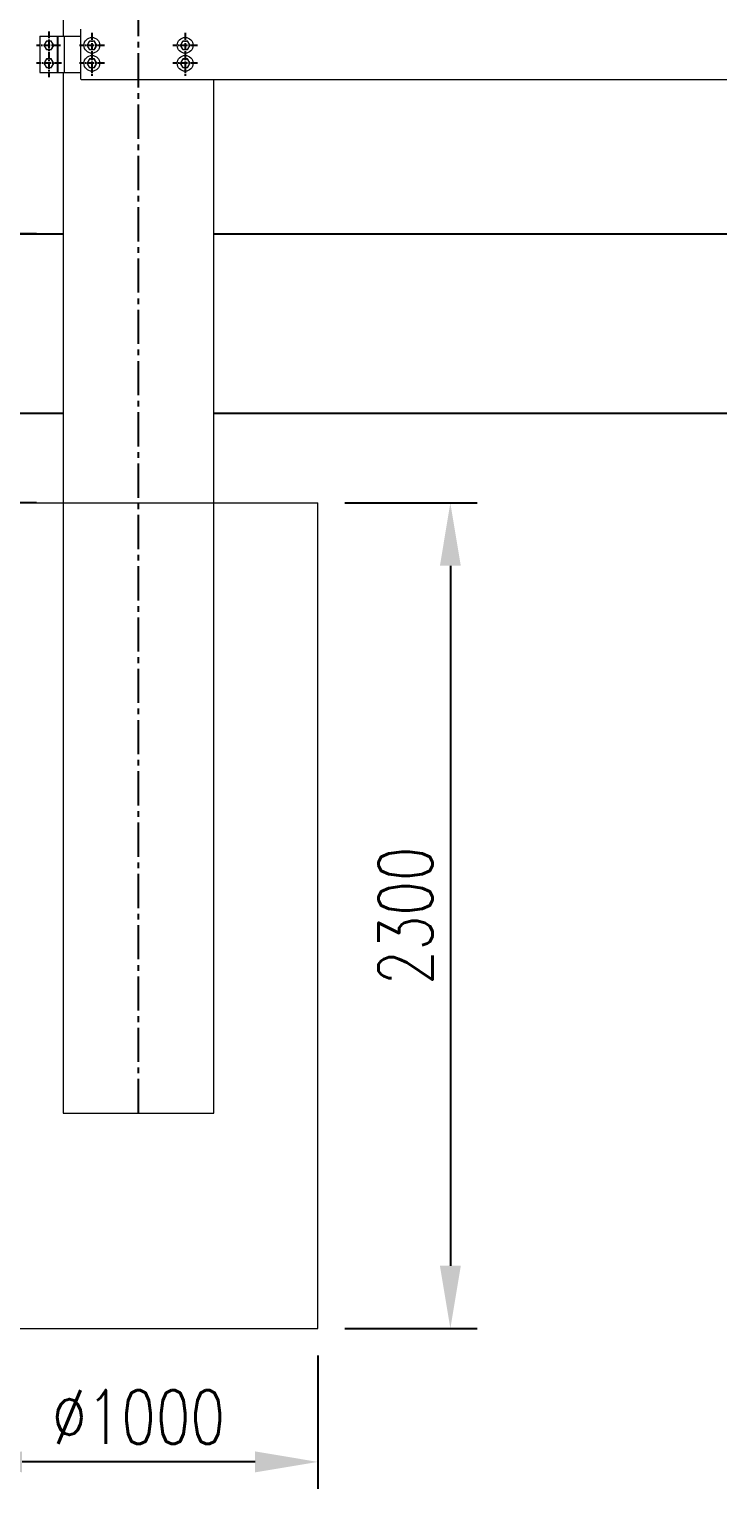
# Model space of a CAD drawing. Header units: millimetres. Extents: x 1587714 to 3094800, y -694377 to -413614.
# Drawn here: x 2024777 to 2026697, y -562226 to -558160 of the extents above; entities that cross this region are included whole.
import ezdxf

# ---------------------------------------------------------------- set-up
doc = ezdxf.new("R2010")
doc.units = ezdxf.units.MM
doc.linetypes.add('CENTER2', pattern=[28.575, 19.05, -3.175, 3.175, -3.175])
for name, color, linetype in [('0_EJES', 1, 'CENTER2'), ('Layer2', 2, 'Continuous'), ('M0_EQUIPOS', 7, 'Continuous'), ('M2_PLBULONES', 2, 'Continuous')]:
    doc.layers.add(name, color=color, linetype=linetype)
doc.styles.add('SIMPLEX', font='simplex.shx', dxfattribs={"width": 0.75})
doc.dimstyles.new('MSF-DIM1-50', dxfattribs={"dimscale": 50, "dimtxt": 3, "dimasz": 3.5, "dimexe": 1.5, "dimexo": 1.5, "dimgap": 1, "dimtad": 1, "dimdec": 3, "dimdsep": 46, "dimtxsty": 'SIMPLEX', "dimcen": 1.5, "dimclrd": 251, "dimclre": 251, "dimclrt": 7, "dimaunit": 1, "dimadec": 3, "dimazin": 0, "dimtfac": 1, "dimtdec": 3, "dimtmove": 0, "dimatfit": 3, "dimfxl": 1, "dimtolj": 1, "dimtzin": 0, "dimarcsym": 0})

# ---------------------------------------------------------------- blocks, each defined once
blk = doc.blocks.new('*D111')
at = {"color": 251, "lineweight": -2}
for p, q in [((2024582.1, -561854.8), (2024582.1, -562226.4)), ((2025582.1, -561854.8), (2025582.1, -562226.4)), ((2025407.1, -562151.4), (2024757.1, -562151.4))]:
    blk.add_line(p, q, dxfattribs=at)
at = {"color": 251}
for points in [[(2024757.1, -562122.2), (2024757.1, -562180.5), (2024582.1, -562151.4)], [(2025407.1, -562122.2), (2025407.1, -562180.5), (2025582.1, -562151.4)]]:
    blk.add_solid(points, dxfattribs=at)
at = {"layer": 'Defpoints', "color": 0}
for p in [(2024582.1, -561779.8), (2025582.1, -561779.8), (2024582.1, -562151.4)]:
    blk.add_point(p, dxfattribs=at)
at = {"color": 7, "insert": (2025082.1, -562026.4), "char_height": 150, "attachment_point": 5, "style": 'SIMPLEX'}
blk.add_mtext('\\A1;Ø1000', dxfattribs=at)
blk = doc.blocks.new('*D112')
at = {"color": 251, "lineweight": -2}
for p, q in [((2025657.1, -559479.8), (2026026.5, -559479.8)), ((2025951.5, -559654.8), (2025951.5, -561604.8)), ((2025657.1, -561779.8), (2026026.5, -561779.8))]:
    blk.add_line(p, q, dxfattribs=at)
at = {"color": 251}
for points in [[(2025922.4, -559654.8), (2025980.7, -559654.8), (2025951.5, -559479.8)], [(2025922.4, -561604.8), (2025980.7, -561604.8), (2025951.5, -561779.8)]]:
    blk.add_solid(points, dxfattribs=at)
at = {"layer": 'Defpoints', "color": 0}
for p in [(2025582.1, -559479.8), (2025582.1, -561779.8), (2025951.5, -561779.8)]:
    blk.add_point(p, dxfattribs=at)
at = {"color": 7, "insert": (2025826.5, -560629.8), "char_height": 150, "attachment_point": 5, "rotation": 90, "style": 'SIMPLEX'}
blk.add_mtext('\\A1;2300', dxfattribs=at)
blk = doc.blocks.new('*D114')
at = {"color": 251, "lineweight": -2}
for p, q in [((2024797.1, -558729.8), (2024137.6, -558729.8)), ((2024212.6, -558904.8), (2024212.6, -559304.8)), ((2024797.1, -559479.8), (2024137.6, -559479.8))]:
    blk.add_line(p, q, dxfattribs=at)
at = {"color": 251}
for points in [[(2024183.5, -558904.8), (2024241.8, -558904.8), (2024212.6, -558729.8)], [(2024183.5, -559304.8), (2024241.8, -559304.8), (2024212.6, -559479.8)]]:
    blk.add_solid(points, dxfattribs=at)
at = {"layer": 'Defpoints', "color": 0}
for p in [(2024872.1, -558729.8), (2024212.6, -559479.8), (2024872.1, -559479.8)]:
    blk.add_point(p, dxfattribs=at)
at = {"color": 7, "insert": (2024087.6, -559104.8), "char_height": 150, "attachment_point": 5, "rotation": 90, "style": 'SIMPLEX'}
blk.add_mtext('\\A1;750', dxfattribs=at)

msp = doc.modelspace()

# ---------------------------------------------------------------- linework, layer by layer
at = {"color": 6, "linetype": 'Continuous', "ltscale": 0.05}
for p, q in [((2021700.1592, -558729.8222), (2024872.0819, -558729.8222)), ((2025292.082, -558729.8222), (2026947.0822, -558729.8222))]:
    msp.add_line(p, q, dxfattribs=at)
at = {"layer": '0_EJES', "ltscale": 5}
msp.add_line((2025082.082, -561179.822), (2025082.082, -549179.822), dxfattribs=at)
at = {"layer": '0_EJES'}
for p, q in [((2024832.0822, -558166.1793), (2024832.0822, -558293.4649)), ((2024952.0822, -558170.0944), (2024952.0822, -558289.5498)), ((2025212.0822, -558170.0944), (2025212.0822, -558289.5498)), ((2024864.6269, -558204.8221), (2024797.3545, -558204.8221)), ((2024986.8099, -558204.8221), (2024917.3545, -558204.8221)), ((2025246.8099, -558204.8221), (2025177.3545, -558204.8221)), ((2024866.8099, -558254.8221), (2024797.3545, -558254.8221)), ((2024986.8099, -558254.8221), (2024917.3545, -558254.8221)), ((2025246.8099, -558254.8221), (2025177.3545, -558254.8221))]:
    msp.add_line(p, q, dxfattribs=at)
at = {"layer": 'Layer2', "color": 3, "linetype": 'Continuous'}
for p, q in [((2021662.6089, -559229.8222), (2024872.0819, -559229.8222)), ((2025292.082, -559229.8222), (2026947.0822, -559229.8222))]:
    msp.add_line(p, q, dxfattribs=at)
at = {"layer": 'M0_EQUIPOS', "color": 1, "linetype": 'Continuous', "lineweight": 15}
for p, q in [((2024872.0819, -556280.622), (2024872.0819, -558179.022)), ((2024872.0819, -558280.6219), (2024872.0819, -561179.822)), ((2025292.082, -561179.822), (2025292.082, -558299.822)), ((2025292.082, -561179.822), (2025292.082, -558299.822)), ((2024582.082, -559479.8222), (2025582.082, -559479.8222)), ((2025582.082, -561779.8219), (2025582.082, -559479.8222)), ((2025582.082, -561779.8222), (2025582.082, -559479.8222)), ((2024872.0819, -561179.822), (2025292.082, -561179.822)), ((2024582.082, -561779.8222), (2025582.082, -561779.8222))]:
    msp.add_line(p, q, dxfattribs=at)
at = {"layer": 'M0_EQUIPOS', "linetype": 'Continuous', "lineweight": 15}
for p, q in [((2024921.2557, -558299.8221), (2024921.2557, -558159.822)), ((2024807.0819, -558179.0221), (2024807.0819, -558280.622)), ((2024807.0819, -558179.0221), (2024854.7732, -558179.0221)), ((2024854.7732, -558179.0221), (2024854.7732, -558280.622)), ((2024854.7732, -558179.0221), (2024857.082, -558179.0221)), ((2024857.082, -558179.0221), (2024857.082, -558280.622)), ((2024857.082, -558179.0221), (2024874.9825, -558179.0221)), ((2024874.9825, -558179.0221), (2024874.9825, -558280.622)), ((2024874.9825, -558179.0221), (2024921.2557, -558179.0221)), ((2024807.0819, -558280.622), (2024854.7732, -558280.622)), ((2024854.7732, -558280.622), (2024857.082, -558280.622)), ((2024857.082, -558280.622), (2024874.9825, -558280.622)), ((2024874.9825, -558280.622), (2024921.2557, -558280.622)), ((2024922.0821, -558299.822), (2026947.0822, -558299.822))]:
    msp.add_line(p, q, dxfattribs=at)
at = {"layer": 'M0_EQUIPOS', "color": 1, "linetype": 'Continuous', "lineweight": 15, "flags": 128}
for points in [[(2025582.082, -559479.8222), (2025582.082, -559479.8222)], [(2025582.082, -561779.8219), (2025582.082, -561779.8219)]]:
    msp.add_lwpolyline(points, dxfattribs=at)
at = {"layer": 'M2_PLBULONES', "linetype": 'Continuous', "lineweight": 15}
for centre in [(2024952.0822, -558204.822), (2025212.0822, -558204.822), (2024952.0822, -558254.822), (2025212.0822, -558254.822)]:
    msp.add_circle(centre, 22, dxfattribs=at)
for centre, start, end in [((2024832.0822, -558204.822), 150, 210), ((2024832.0822, -558204.822), 90, 150), ((2024832.0822, -558204.822), 210, 270), ((2024832.0822, -558204.822), 30, 90), ((2024832.0822, -558204.822), 270, 330), ((2024832.0822, -558204.822), 330, 30), ((2024952.0822, -558204.822), 150, 210), ((2024952.0822, -558204.822), 90, 150), ((2024952.0822, -558204.822), 210, 270), ((2024952.0822, -558204.822), 30, 90), ((2024952.0822, -558204.822), 270, 330), ((2024952.0822, -558204.822), 330, 30), ((2025212.0822, -558204.822), 150, 210), ((2025212.0822, -558204.822), 90, 150), ((2025212.0822, -558204.822), 210, 270), ((2025212.0822, -558204.822), 30, 90), ((2025212.0822, -558204.822), 270, 330), ((2025212.0822, -558204.822), 330, 30), ((2024832.0822, -558254.822), 150, 210), ((2024832.0822, -558254.822), 90, 150), ((2024832.0822, -558254.822), 30, 90), ((2024832.0822, -558254.822), 330, 30), ((2024952.0822, -558254.822), 150, 210), ((2024952.0822, -558254.822), 90, 150), ((2024952.0822, -558254.822), 30, 90), ((2024952.0822, -558254.822), 330, 30), ((2025212.0822, -558254.822), 150, 210), ((2025212.0822, -558254.822), 90, 150), ((2025212.0822, -558254.822), 30, 90), ((2025212.0822, -558254.822), 330, 30), ((2024832.0822, -558254.822), 210, 270), ((2024832.0822, -558254.822), 270, 330), ((2024952.0822, -558254.822), 210, 270), ((2024952.0822, -558254.822), 270, 330), ((2025212.0822, -558254.822), 210, 270), ((2025212.0822, -558254.822), 270, 330)]:
    msp.add_arc(centre, 12, start, end, dxfattribs=at)
for points, knots in [([(2024821.6902, -558198.822), (2024821.2313, -558199.6167), (2024820.3066, -558201.2181), (2024819.1519, -558203.2171), (2024818.4643, -558204.4084), (2024818.2255, -558204.8221)], [0, 0, 0, 0, 0.391375303, 0.788651259, 1, 1, 1, 1]), ([(2024818.2255, -558204.8221), (2024818.7883, -558205.7964), (2024819.9241, -558207.7631), (2024821.098, -558209.7963), (2024821.6902, -558210.8221)], [0, 0, 0, 0, 0.4954479665, 1, 1, 1, 1]), ([(2024825.154, -558192.822), (2024824.277, -558194.3411), (2024823.1347, -558196.3201), (2024821.9626, -558198.3503), (2024821.6902, -558198.822)], [0, 0, 0, 0, 0.767651017, 1, 1, 1, 1]), ([(2024821.6902, -558210.8221), (2024821.7722, -558210.9643), (2024822.3936, -558212.0415), (2024823.5667, -558214.0717), (2024824.6217, -558215.8996), (2024825.154, -558216.8219)], [0, 0, 0, 0, 0.070055281, 0.530805748, 1, 1, 1, 1]), ([(2024832.0824, -558192.822), (2024831.9181, -558192.822), (2024830.6745, -558192.822), (2024828.3296, -558192.822), (2024826.219, -558192.822), (2024825.154, -558192.822)], [0, 0, 0, 0, 0.070140426, 0.530766671, 1, 1, 1, 1]), ([(2024839.0109, -558192.822), (2024837.8855, -558192.822), (2024835.6144, -558192.822), (2024833.2667, -558192.822), (2024832.0824, -558192.822)], [0, 0, 0, 0, 0.495547284, 1, 1, 1, 1]), ([(2024842.4746, -558198.822), (2024842.3926, -558198.6798), (2024841.7715, -558197.6023), (2024840.5979, -558195.5724), (2024839.5431, -558193.7444), (2024839.0109, -558192.822)], [0, 0, 0, 0, 0.070082645, 0.530790632, 1, 1, 1, 1]), ([(2024839.0109, -558216.8219), (2024839.2497, -558216.4083), (2024839.931, -558215.2282), (2024841.0846, -558213.2294), (2024842.0092, -558211.6281), (2024842.4746, -558210.8221)], [0, 0, 0, 0, 0.211341009, 0.603054079, 1, 1, 1, 1]), ([(2024845.9384, -558204.8221), (2024845.376, -558203.8476), (2024844.241, -558201.8806), (2024843.067, -558199.8477), (2024842.4746, -558198.822)], [0, 0, 0, 0, 0.4954435542, 1, 1, 1, 1]), ([(2024842.4746, -558210.8221), (2024842.7469, -558210.3503), (2024843.9189, -558208.32), (2024845.0614, -558206.3411), (2024845.9384, -558204.8221)], [0, 0, 0, 0, 0.232378241, 1, 1, 1, 1]), ([(2024941.6901, -558198.822), (2024941.6078, -558198.9643), (2024940.9847, -558200.0405), (2024939.8143, -558202.0725), (2024938.7583, -558203.8999), (2024938.2254, -558204.8221)], [0, 0, 0, 0, 0.07014584, 0.53075573, 1, 1, 1, 1]), ([(2024938.2254, -558204.8221), (2024938.4646, -558205.2357), (2024939.1468, -558206.4156), (2024940.3, -558208.4149), (2024941.2247, -558210.0161), (2024941.6901, -558210.8221)], [0, 0, 0, 0, 0.211415113, 0.603091377, 1, 1, 1, 1]), ([(2024945.1539, -558192.822), (2024944.5915, -558193.7965), (2024943.4565, -558195.7634), (2024942.2825, -558197.7963), (2024941.6901, -558198.822)], [0, 0, 0, 0, 0.4954435542, 1, 1, 1, 1]), ([(2024941.6901, -558210.8221), (2024941.9625, -558211.2938), (2024943.1345, -558213.324), (2024944.2769, -558215.3028), (2024945.1539, -558216.8219)], [0, 0, 0, 0, 0.232355693, 1, 1, 1, 1]), ([(2024952.0823, -558192.822), (2024951.918, -558192.822), (2024950.6743, -558192.822), (2024948.3295, -558192.822), (2024946.2189, -558192.822), (2024945.1539, -558192.822)], [0, 0, 0, 0, 0.070140426, 0.530766671, 1, 1, 1, 1]), ([(2024959.0108, -558192.822), (2024957.8853, -558192.822), (2024955.6143, -558192.822), (2024953.2666, -558192.822), (2024952.0823, -558192.822)], [0, 0, 0, 0, 0.495547284, 1, 1, 1, 1]), ([(2024962.4745, -558198.822), (2024962.0155, -558198.0274), (2024961.0906, -558196.4262), (2024959.9371, -558194.4267), (2024959.2496, -558193.2356), (2024959.0108, -558192.822)], [0, 0, 0, 0, 0.391401395, 0.788637169, 1, 1, 1, 1]), ([(2024959.0108, -558216.8219), (2024959.5731, -558215.8475), (2024960.7082, -558213.8807), (2024961.8822, -558211.8478), (2024962.4745, -558210.8221)], [0, 0, 0, 0, 0.495429104, 1, 1, 1, 1]), ([(2024965.9383, -558204.8221), (2024965.0613, -558203.3029), (2024963.9189, -558201.324), (2024962.7468, -558199.2937), (2024962.4745, -558198.822)], [0, 0, 0, 0, 0.767651017, 1, 1, 1, 1]), ([(2024962.4745, -558210.8221), (2024962.5565, -558210.6798), (2024963.1776, -558209.6024), (2024964.3511, -558207.5724), (2024965.406, -558205.7444), (2024965.9383, -558204.8221)], [0, 0, 0, 0, 0.070082601, 0.530819532, 1, 1, 1, 1]), ([(2025201.6899, -558198.822), (2025201.6077, -558198.9643), (2025200.9856, -558200.0411), (2025199.8136, -558202.072), (2025198.7582, -558203.8998), (2025198.2257, -558204.8221)], [0, 0, 0, 0, 0.070114221, 0.530773169, 1, 1, 1, 1]), ([(2025198.2257, -558204.8221), (2025198.4646, -558205.2357), (2025199.1464, -558206.4158), (2025200.2999, -558208.4148), (2025201.2245, -558210.0161), (2025201.6899, -558210.8221)], [0, 0, 0, 0, 0.211389249, 0.603078359, 1, 1, 1, 1]), ([(2025205.1541, -558192.822), (2025204.5916, -558193.7965), (2025203.4562, -558195.7633), (2025202.2822, -558197.7963), (2025201.6899, -558198.822)], [0, 0, 0, 0, 0.495460234, 1, 1, 1, 1]), ([(2025201.6899, -558210.8221), (2025201.9622, -558211.2938), (2025203.1343, -558213.3241), (2025204.2769, -558215.3029), (2025205.1541, -558216.8219)], [0, 0, 0, 0, 0.232347945, 1, 1, 1, 1]), ([(2025212.0821, -558192.822), (2025211.9179, -558192.822), (2025210.6743, -558192.822), (2025208.3295, -558192.822), (2025206.219, -558192.822), (2025205.1541, -558192.822)], [0, 0, 0, 0, 0.070077254, 0.530801587, 1, 1, 1, 1]), ([(2025219.0105, -558192.822), (2025217.8852, -558192.822), (2025215.6142, -558192.822), (2025213.2665, -558192.822), (2025212.0821, -558192.822)], [0, 0, 0, 0, 0.4954804214, 1, 1, 1, 1]), ([(2025222.4747, -558198.822), (2025222.0158, -558198.0273), (2025221.091, -558196.4261), (2025219.9369, -558194.4268), (2025219.2493, -558193.2356), (2025219.0105, -558192.822)], [0, 0, 0, 0, 0.391388351, 0.788644214, 1, 1, 1, 1]), ([(2025219.0105, -558216.8219), (2025219.573, -558215.8475), (2025220.7085, -558213.8808), (2025221.8824, -558211.8478), (2025222.4747, -558210.8221)], [0, 0, 0, 0, 0.495445786, 1, 1, 1, 1]), ([(2025225.9385, -558204.8221), (2025225.0615, -558203.3029), (2025223.9191, -558201.324), (2025222.7471, -558199.2937), (2025222.4747, -558198.822)], [0, 0, 0, 0, 0.767651017, 1, 1, 1, 1]), ([(2025222.4747, -558210.8221), (2025222.5567, -558210.6798), (2025223.1779, -558209.6024), (2025224.3513, -558207.5724), (2025225.4062, -558205.7444), (2025225.9385, -558204.8221)], [0, 0, 0, 0, 0.070082601, 0.530819532, 1, 1, 1, 1]), ([(2024821.6902, -558248.822), (2024821.2313, -558249.6167), (2024820.3066, -558251.2181), (2024819.1519, -558253.2171), (2024818.4643, -558254.4083), (2024818.2255, -558254.822)], [0, 0, 0, 0, 0.391375303, 0.788651259, 1, 1, 1, 1]), ([(2024818.2255, -558254.822), (2024818.7883, -558255.7964), (2024819.9241, -558257.7631), (2024821.098, -558259.7962), (2024821.6902, -558260.8221)], [0, 0, 0, 0, 0.4954479665, 1, 1, 1, 1]), ([(2024825.154, -558242.8219), (2024824.277, -558244.3411), (2024823.1347, -558246.32), (2024821.9626, -558248.3503), (2024821.6902, -558248.822)], [0, 0, 0, 0, 0.767651017, 1, 1, 1, 1]), ([(2024825.154, -558216.8219), (2024826.2791, -558216.8219), (2024828.5501, -558216.8219), (2024830.8978, -558216.8219), (2024832.0824, -558216.8219)], [0, 0, 0, 0, 0.495413559, 1, 1, 1, 1]), ([(2024832.0824, -558242.8219), (2024831.9181, -558242.8219), (2024830.6745, -558242.8219), (2024828.3296, -558242.8219), (2024826.219, -558242.8219), (2024825.154, -558242.8219)], [0, 0, 0, 0, 0.070140426, 0.530766671, 1, 1, 1, 1]), ([(2024832.0824, -558216.8219), (2024832.2465, -558216.8219), (2024833.4901, -558216.8219), (2024835.835, -558216.8219), (2024837.9458, -558216.8219), (2024839.0109, -558216.8219)], [0, 0, 0, 0, 0.070004822, 0.530766367, 1, 1, 1, 1]), ([(2024839.0109, -558242.8219), (2024837.8855, -558242.8219), (2024835.6144, -558242.8219), (2024833.2667, -558242.8219), (2024832.0824, -558242.8219)], [0, 0, 0, 0, 0.495547284, 1, 1, 1, 1]), ([(2024842.4746, -558248.822), (2024842.3926, -558248.6797), (2024841.7715, -558247.6023), (2024840.5979, -558245.5724), (2024839.5431, -558243.7443), (2024839.0109, -558242.8219)], [0, 0, 0, 0, 0.070082645, 0.530790632, 1, 1, 1, 1]), ([(2024845.9384, -558254.822), (2024845.376, -558253.8476), (2024844.2409, -558251.8807), (2024843.067, -558249.8478), (2024842.4746, -558248.822)], [0, 0, 0, 0, 0.4954146, 1, 1, 1, 1]), ([(2024842.4746, -558260.8221), (2024842.7469, -558260.3503), (2024843.9189, -558258.3199), (2024845.0614, -558256.341), (2024845.9384, -558254.822)], [0, 0, 0, 0, 0.232378241, 1, 1, 1, 1]), ([(2024941.6901, -558248.822), (2024941.6078, -558248.9642), (2024940.9847, -558250.0405), (2024939.8143, -558252.0724), (2024938.7583, -558253.8998), (2024938.2254, -558254.822)], [0, 0, 0, 0, 0.07014584, 0.53075573, 1, 1, 1, 1]), ([(2024938.2254, -558254.822), (2024938.4646, -558255.2356), (2024939.1468, -558256.4156), (2024940.3, -558258.4148), (2024941.2247, -558260.0161), (2024941.6901, -558260.8221)], [0, 0, 0, 0, 0.211415113, 0.603091377, 1, 1, 1, 1]), ([(2024945.1539, -558242.8219), (2024944.5915, -558243.7964), (2024943.4565, -558245.7634), (2024942.2825, -558247.7963), (2024941.6901, -558248.822)], [0, 0, 0, 0, 0.4954435542, 1, 1, 1, 1]), ([(2024945.1539, -558216.8219), (2024946.279, -558216.8219), (2024948.55, -558216.8219), (2024950.8977, -558216.8219), (2024952.0823, -558216.8219)], [0, 0, 0, 0, 0.495413559, 1, 1, 1, 1]), ([(2024952.0823, -558242.8219), (2024951.918, -558242.8219), (2024950.6743, -558242.8219), (2024948.3295, -558242.8219), (2024946.2189, -558242.8219), (2024945.1539, -558242.8219)], [0, 0, 0, 0, 0.070140426, 0.530766671, 1, 1, 1, 1]), ([(2024952.0823, -558216.8219), (2024952.2467, -558216.8219), (2024953.4903, -558216.8219), (2024955.8351, -558216.8219), (2024957.9457, -558216.8219), (2024959.0108, -558216.8219)], [0, 0, 0, 0, 0.070140426, 0.530766671, 1, 1, 1, 1]), ([(2024959.0108, -558242.8219), (2024957.8853, -558242.8219), (2024955.6143, -558242.8219), (2024953.2666, -558242.8219), (2024952.0823, -558242.8219)], [0, 0, 0, 0, 0.495547284, 1, 1, 1, 1]), ([(2024962.4745, -558248.822), (2024962.0155, -558248.0273), (2024961.0906, -558246.4262), (2024959.9371, -558244.4266), (2024959.2496, -558243.2356), (2024959.0108, -558242.8219)], [0, 0, 0, 0, 0.391401395, 0.788637169, 1, 1, 1, 1]), ([(2024965.9383, -558254.822), (2024965.0612, -558253.303), (2024963.9187, -558251.3241), (2024962.7468, -558249.2938), (2024962.4745, -558248.822)], [0, 0, 0, 0, 0.767621759, 1, 1, 1, 1]), ([(2024962.4745, -558260.8221), (2024962.5565, -558260.6798), (2024963.1776, -558259.6024), (2024964.3512, -558257.5725), (2024965.406, -558255.7444), (2024965.9383, -558254.822)], [0, 0, 0, 0, 0.070082645, 0.530790632, 1, 1, 1, 1]), ([(2025201.6899, -558248.822), (2025201.6077, -558248.9642), (2025200.9856, -558250.0411), (2025199.8136, -558252.072), (2025198.7582, -558253.8997), (2025198.2257, -558254.822)], [0, 0, 0, 0, 0.070114221, 0.530773169, 1, 1, 1, 1]), ([(2025198.2257, -558254.822), (2025198.4646, -558255.2357), (2025199.1464, -558256.4158), (2025200.2999, -558258.4148), (2025201.2245, -558260.0161), (2025201.6899, -558260.8221)], [0, 0, 0, 0, 0.211389249, 0.603078359, 1, 1, 1, 1]), ([(2025205.1541, -558242.8219), (2025204.5916, -558243.7964), (2025203.4562, -558245.7632), (2025202.2822, -558247.7962), (2025201.6899, -558248.822)], [0, 0, 0, 0, 0.495460234, 1, 1, 1, 1]), ([(2025205.1541, -558216.8219), (2025206.2792, -558216.8219), (2025208.5501, -558216.8219), (2025210.8976, -558216.8219), (2025212.0821, -558216.8219)], [0, 0, 0, 0, 0.495447056, 1, 1, 1, 1]), ([(2025212.0821, -558242.8219), (2025211.9179, -558242.8219), (2025210.6743, -558242.8219), (2025208.3295, -558242.8219), (2025206.219, -558242.8219), (2025205.1541, -558242.8219)], [0, 0, 0, 0, 0.070077254, 0.530801587, 1, 1, 1, 1]), ([(2025212.0821, -558216.8219), (2025212.2464, -558216.8219), (2025213.49, -558216.8219), (2025215.8349, -558216.8219), (2025217.9455, -558216.8219), (2025219.0105, -558216.8219)], [0, 0, 0, 0, 0.070140426, 0.530766671, 1, 1, 1, 1]), ([(2025219.0105, -558242.8219), (2025217.8852, -558242.8219), (2025215.6142, -558242.8219), (2025213.2665, -558242.8219), (2025212.0821, -558242.8219)], [0, 0, 0, 0, 0.4954804214, 1, 1, 1, 1]), ([(2025222.4747, -558248.822), (2025222.0158, -558248.0273), (2025221.091, -558246.426), (2025219.9369, -558244.4267), (2025219.2493, -558243.2356), (2025219.0105, -558242.8219)], [0, 0, 0, 0, 0.391388351, 0.788644214, 1, 1, 1, 1]), ([(2025225.9385, -558254.822), (2025225.0615, -558253.303), (2025223.919, -558251.3241), (2025222.7471, -558249.2938), (2025222.4747, -558248.822)], [0, 0, 0, 0, 0.767621759, 1, 1, 1, 1]), ([(2025222.4747, -558260.8221), (2025222.5567, -558260.6798), (2025223.1778, -558259.6024), (2025224.3514, -558257.5725), (2025225.4063, -558255.7444), (2025225.9385, -558254.822)], [0, 0, 0, 0, 0.070082645, 0.530790632, 1, 1, 1, 1]), ([(2024821.6902, -558260.8221), (2024821.7722, -558260.9643), (2024822.3933, -558262.0417), (2024823.5669, -558264.0716), (2024824.6218, -558265.8997), (2024825.154, -558266.8221)], [0, 0, 0, 0, 0.070082645, 0.530790632, 1, 1, 1, 1]), ([(2024825.154, -558266.8221), (2024826.2791, -558266.8221), (2024828.5501, -558266.8221), (2024830.8978, -558266.8221), (2024832.0824, -558266.8221)], [0, 0, 0, 0, 0.495413559, 1, 1, 1, 1]), ([(2024832.0824, -558266.8221), (2024832.2465, -558266.8221), (2024833.4901, -558266.8221), (2024835.835, -558266.8221), (2024837.9458, -558266.8221), (2024839.0109, -558266.8221)], [0, 0, 0, 0, 0.070004822, 0.530766367, 1, 1, 1, 1]), ([(2024839.0109, -558266.8221), (2024839.2497, -558266.4084), (2024839.9309, -558265.2282), (2024841.0847, -558263.2294), (2024842.0093, -558261.628), (2024842.4746, -558260.8221)], [0, 0, 0, 0, 0.2113633971, 0.6030653472, 1, 1, 1, 1]), ([(2024941.6901, -558260.8221), (2024941.9625, -558261.2938), (2024943.1345, -558263.324), (2024944.2769, -558265.3029), (2024945.1539, -558266.8221)], [0, 0, 0, 0, 0.232348983, 1, 1, 1, 1]), ([(2024945.1539, -558266.8221), (2024946.279, -558266.8221), (2024948.55, -558266.8221), (2024950.8977, -558266.8221), (2024952.0823, -558266.8221)], [0, 0, 0, 0, 0.495413559, 1, 1, 1, 1]), ([(2024952.0823, -558266.8221), (2024952.2467, -558266.8221), (2024953.4903, -558266.8221), (2024955.8351, -558266.8221), (2024957.9457, -558266.8221), (2024959.0108, -558266.8221)], [0, 0, 0, 0, 0.070140426, 0.530766671, 1, 1, 1, 1]), ([(2024959.0108, -558266.8221), (2024959.5731, -558265.8476), (2024960.7081, -558263.8807), (2024961.8821, -558261.8478), (2024962.4745, -558260.8221)], [0, 0, 0, 0, 0.4954435542, 1, 1, 1, 1]), ([(2025201.6899, -558260.8221), (2025201.9622, -558261.2938), (2025203.1343, -558263.3241), (2025204.2769, -558265.303), (2025205.1541, -558266.8221)], [0, 0, 0, 0, 0.232341236, 1, 1, 1, 1]), ([(2025205.1541, -558266.8221), (2025206.2792, -558266.8221), (2025208.5501, -558266.8221), (2025210.8976, -558266.8221), (2025212.0821, -558266.8221)], [0, 0, 0, 0, 0.495447056, 1, 1, 1, 1]), ([(2025212.0821, -558266.8221), (2025212.2464, -558266.8221), (2025213.49, -558266.8221), (2025215.8349, -558266.8221), (2025217.9455, -558266.8221), (2025219.0105, -558266.8221)], [0, 0, 0, 0, 0.070140426, 0.530766671, 1, 1, 1, 1]), ([(2025219.0105, -558266.8221), (2025219.573, -558265.8476), (2025220.7084, -558263.8808), (2025221.8824, -558261.8478), (2025222.4747, -558260.8221)], [0, 0, 0, 0, 0.495460234, 1, 1, 1, 1])]:
    msp.add_open_spline(points, degree=3, knots=knots, dxfattribs=at)

# ---------------------------------------------------------------- dimensions: what is measured, and where the dimension line sits
for base, p1, p2, picture, middle in [((2024212.6308, -559479.8222), (2024872.0819, -558729.8222), (2024872.0819, -559479.8222), '*D114', (2024087.6308, -559104.8222)), ((2025951.5331, -561779.8219), (2025582.082, -559479.8222), (2025582.082, -561779.8219), '*D112', (2025826.5331, -560629.822))]:
    dim = msp.add_linear_dim(base=base, p1=p1, p2=p2, angle=90, dimstyle='MSF-DIM1-50')
    dim.commit()
    dim.dimension.update_dxf_attribs({"geometry": picture, "text_midpoint": middle})
dim = msp.add_linear_dim(base=(2024582.082, -562151.3639), p1=(2025582.082, -561779.8222), p2=(2024582.082, -561779.8222), text='Ø<>', dimstyle='MSF-DIM1-50')
dim.commit()
dim.dimension.update_dxf_attribs({"geometry": '*D111', "text_midpoint": (2025082.082, -562026.3639)})

doc.saveas('drawing.dxf')
